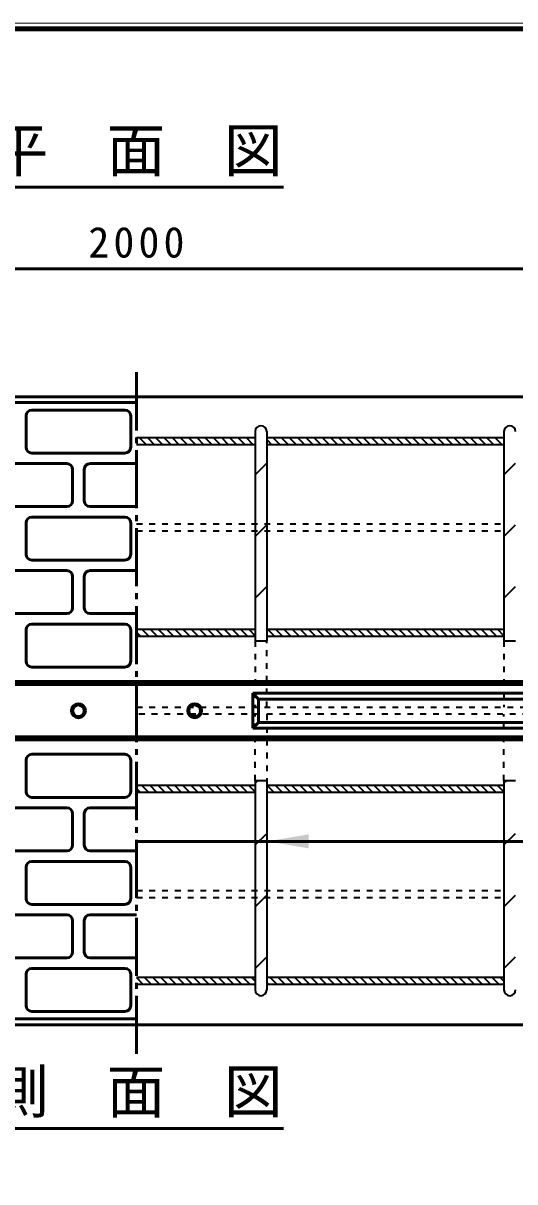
# Model space of a CAD drawing. Units: millimetres, scale not verified. Extents: x 100 to 4105, y 100 to 2870.
# Drawn here: x 2838 to 3261, y 1874 to 2870 of the extents above; entities that cross this region are included whole.
import ezdxf
from ezdxf.enums import TextEntityAlignment as Align

# ---------------------------------------------------------------- set-up
doc = ezdxf.new("R2010")
doc.units = ezdxf.units.MM
doc.header["$LTSCALE"] = 5
doc.linetypes.add('USER1', pattern=[2.2, 1, -1.2])
doc.linetypes.add('USER2', pattern=[13.4, 10, -1.2, 1, -1.2])
doc.layers.add('V-nasSTD', color=7, linetype='Continuous', lineweight=50)
doc.styles.add('ＭＳ ゴシック', font='')
doc.styles.get('ＭＳ ゴシック').set_extended_font_data('MS Gothic')

msp = doc.modelspace()

# ---------------------------------------------------------------- hatches: boundary and pattern name
at = {"layer": 'V-nasSTD'}
msp.add_hatch(color=256, dxfattribs=at).paths.add_polyline_path([(3084, 2172.565), (3048, 2166.565), (3084, 2160.565)])

# ---------------------------------------------------------------- linework, layer by layer
at = {"layer": 'V-nasSTD', "lineweight": 100}
msp.add_line((4100, 2865), (105, 2865), dxfattribs=at)
at = {"layer": 'V-nasSTD'}
for p, q in [((2809.597, 2728.887), (3062.403, 2728.887)), ((1936, 2658.887), (3936, 2658.887)), ((3936, 2548.887), (1936, 2548.887)), ((1936, 2543.887), (2936, 2543.887)), ((2841, 2505.387), (2841, 2532.387)), ((2846, 2537.387), (2926, 2537.387)), ((2931, 2532.387), (2931, 2505.387)), ((2926, 2500.387), (2846, 2500.387)), ((2796, 2491.387), (2876, 2491.387)), ((2896, 2491.387), (2936, 2491.387)), ((2881, 2486.387), (2881, 2459.387)), ((2891, 2459.387), (2891, 2486.387)), ((2876, 2454.387), (2796, 2454.387)), ((2936, 2454.387), (2896, 2454.387)), ((2846, 2445.387), (2926, 2445.387)), ((2841, 2413.387), (2841, 2440.387)), ((2931, 2440.387), (2931, 2413.387)), ((2926, 2408.387), (2846, 2408.387)), ((2796, 2399.387), (2876, 2399.387)), ((2881, 2394.387), (2881, 2367.387)), ((2891, 2367.387), (2891, 2394.387)), ((2896, 2399.387), (2936, 2399.387)), ((2876, 2362.387), (2796, 2362.387)), ((2936, 2362.387), (2896, 2362.387)), ((2926, 2353.387), (2846, 2353.387)), ((2841, 2348.387), (2841, 2321.387)), ((2931, 2321.387), (2931, 2348.387)), ((2846, 2316.387), (2926, 2316.387)), ((3936, 2303.887), (1936, 2303.887)), ((3936, 2301.387), (1936, 2301.387)), ((3836, 2293.887), (3036, 2293.887)), ((3036, 2293.887), (3036, 2263.887)), ((3041, 2288.887), (3036, 2293.887)), ((3831, 2288.887), (3041, 2288.887)), ((3041, 2288.887), (3041, 2268.887)), ((3041, 2268.887), (3036, 2263.887)), ((3836, 2263.887), (3036, 2263.887)), ((3831, 2268.887), (3041, 2268.887)), ((3936, 2256.387), (1936, 2256.387)), ((3936, 2253.887), (1936, 2253.887)), ((2846, 2241.387), (2926, 2241.387)), ((2841, 2209.387), (2841, 2236.387)), ((2931, 2236.387), (2931, 2209.387)), ((2926, 2204.387), (2846, 2204.387)), ((2876, 2195.387), (2796, 2195.387)), ((2936, 2195.387), (2896, 2195.387)), ((2881, 2163.387), (2881, 2190.387)), ((2891, 2190.387), (2891, 2163.387)), ((2936, 2166.565), (4036, 2166.565)), ((2796, 2158.387), (2876, 2158.387)), ((2896, 2158.387), (2936, 2158.387)), ((2841, 2144.387), (2841, 2117.387)), ((2926, 2149.387), (2846, 2149.387)), ((2931, 2117.387), (2931, 2144.387)), ((2846, 2112.387), (2926, 2112.387)), ((2876, 2103.387), (2796, 2103.387)), ((2936, 2103.387), (2896, 2103.387)), ((2881, 2071.387), (2881, 2098.387)), ((2891, 2098.387), (2891, 2071.387)), ((2796, 2066.387), (2876, 2066.387)), ((2896, 2066.387), (2936, 2066.387)), ((2841, 2052.387), (2841, 2025.387)), ((2926, 2057.387), (2846, 2057.387)), ((2931, 2025.387), (2931, 2052.387)), ((1936, 2013.887), (2936, 2013.887)), ((2846, 2020.387), (2926, 2020.387)), ((1936, 2008.887), (3936, 2008.887)), ((2809.597, 1919.655), (3062.403, 1919.655))]:
    msp.add_line(p, q, dxfattribs=at)
at = {"layer": 'V-nasSTD', "linetype": 'USER2'}
msp.add_line((2936, 1983.887), (2936, 2573.887), dxfattribs=at)
at = {"layer": 'V-nasSTD', "lineweight": 35}
for p, q in [((2936, 2513.887), (3038, 2513.887)), ((2938.221, 2513.887), (2944.221, 2507.887)), ((2945.292, 2513.887), (2951.292, 2507.887)), ((2952.364, 2513.887), (2958.364, 2507.887)), ((2959.435, 2513.887), (2965.435, 2507.887)), ((2966.506, 2513.887), (2972.506, 2507.887)), ((2973.577, 2513.887), (2979.577, 2507.887)), ((2980.648, 2513.887), (2986.648, 2507.887)), ((2987.719, 2513.887), (2993.719, 2507.887)), ((2994.79, 2513.887), (3000.79, 2507.887)), ((3001.861, 2513.887), (3007.861, 2507.887)), ((3008.932, 2513.887), (3014.932, 2507.887)), ((3016.003, 2513.887), (3022.003, 2507.887)), ((3023.074, 2513.887), (3029.074, 2507.887)), ((3030.145, 2513.887), (3036.145, 2507.887)), ((3037.216, 2513.887), (3038, 2513.103)), ((3038, 2518.887), (3038, 2338.887)), ((3048, 2518.887), (3048, 2338.887)), ((3048, 2513.887), (3252, 2513.887)), ((3048, 2512.042), (3052.155, 2507.887)), ((3053.226, 2513.887), (3059.226, 2507.887)), ((3060.298, 2513.887), (3066.298, 2507.887)), ((3067.369, 2513.887), (3073.369, 2507.887)), ((3074.44, 2513.887), (3080.44, 2507.887)), ((3081.511, 2513.887), (3087.511, 2507.887)), ((3088.582, 2513.887), (3094.582, 2507.887)), ((3095.653, 2513.887), (3101.653, 2507.887)), ((3102.724, 2513.887), (3108.724, 2507.887)), ((3109.795, 2513.887), (3115.795, 2507.887)), ((3116.866, 2513.887), (3122.866, 2507.887)), ((3123.937, 2513.887), (3129.937, 2507.887)), ((3131.008, 2513.887), (3137.008, 2507.887)), ((3138.079, 2513.887), (3144.079, 2507.887)), ((3145.15, 2513.887), (3151.15, 2507.887)), ((3152.221, 2513.887), (3158.221, 2507.887)), ((3159.292, 2513.887), (3165.292, 2507.887)), ((3166.364, 2513.887), (3172.364, 2507.887)), ((3173.435, 2513.887), (3179.435, 2507.887)), ((3180.506, 2513.887), (3186.506, 2507.887)), ((3187.577, 2513.887), (3193.577, 2507.887)), ((3194.648, 2513.887), (3200.648, 2507.887)), ((3201.719, 2513.887), (3207.719, 2507.887)), ((3208.79, 2513.887), (3214.79, 2507.887)), ((3215.861, 2513.887), (3221.861, 2507.887)), ((3222.932, 2513.887), (3228.932, 2507.887)), ((3230.003, 2513.887), (3236.003, 2507.887)), ((3237.074, 2513.887), (3243.074, 2507.887)), ((3244.145, 2513.887), (3250.145, 2507.887)), ((3251.216, 2513.887), (3252, 2513.103)), ((3252, 2518.887), (3252, 2338.887)), ((2936, 2509.037), (2937.15, 2507.887)), ((2936, 2507.887), (3038, 2507.887)), ((3048, 2507.887), (3252, 2507.887)), ((3038, 2481.639), (3048, 2491.639)), ((3252, 2481.639), (3262, 2491.639)), ((3038, 2428.606), (3048, 2438.606)), ((3252, 2428.606), (3262, 2438.606)), ((3038, 2375.573), (3048, 2385.573)), ((3252, 2375.573), (3262, 2385.573)), ((2936, 2348.887), (3038, 2348.887)), ((2936, 2346.402), (2939.516, 2342.887)), ((2936, 2342.887), (3038, 2342.887)), ((2940.587, 2348.887), (2946.587, 2342.887)), ((2947.658, 2348.887), (2953.658, 2342.887)), ((2954.729, 2348.887), (2960.729, 2342.887)), ((2961.8, 2348.887), (2967.8, 2342.887)), ((2968.871, 2348.887), (2974.871, 2342.887)), ((2975.942, 2348.887), (2981.942, 2342.887)), ((2983.013, 2348.887), (2989.013, 2342.887)), ((2990.084, 2348.887), (2996.084, 2342.887)), ((2997.155, 2348.887), (3003.155, 2342.887)), ((3004.226, 2348.887), (3010.226, 2342.887)), ((3011.298, 2348.887), (3017.298, 2342.887)), ((3018.369, 2348.887), (3024.369, 2342.887)), ((3025.44, 2348.887), (3031.44, 2342.887)), ((3032.511, 2348.887), (3038, 2343.397)), ((3048, 2348.887), (3252, 2348.887)), ((3048, 2342.887), (3252, 2342.887)), ((3048.521, 2348.887), (3054.521, 2342.887)), ((3055.592, 2348.887), (3061.592, 2342.887)), ((3062.663, 2348.887), (3068.663, 2342.887)), ((3069.734, 2348.887), (3075.734, 2342.887)), ((3076.805, 2348.887), (3082.805, 2342.887)), ((3083.876, 2348.887), (3089.876, 2342.887)), ((3090.947, 2348.887), (3096.947, 2342.887)), ((3098.018, 2348.887), (3104.018, 2342.887)), ((3105.089, 2348.887), (3111.089, 2342.887)), ((3112.16, 2348.887), (3118.16, 2342.887)), ((3119.231, 2348.887), (3125.231, 2342.887)), ((3126.303, 2348.887), (3132.303, 2342.887)), ((3133.374, 2348.887), (3139.374, 2342.887)), ((3140.445, 2348.887), (3146.445, 2342.887)), ((3147.516, 2348.887), (3153.516, 2342.887)), ((3154.587, 2348.887), (3160.587, 2342.887)), ((3161.658, 2348.887), (3167.658, 2342.887)), ((3168.729, 2348.887), (3174.729, 2342.887)), ((3175.8, 2348.887), (3181.8, 2342.887)), ((3182.871, 2348.887), (3188.871, 2342.887)), ((3189.942, 2348.887), (3195.942, 2342.887)), ((3197.013, 2348.887), (3203.013, 2342.887)), ((3204.084, 2348.887), (3210.084, 2342.887)), ((3211.155, 2348.887), (3217.155, 2342.887)), ((3218.226, 2348.887), (3224.226, 2342.887)), ((3225.298, 2348.887), (3231.298, 2342.887)), ((3232.369, 2348.887), (3238.369, 2342.887)), ((3239.44, 2348.887), (3245.44, 2342.887)), ((3246.511, 2348.887), (3252, 2343.397)), ((3038, 2338.887), (3048, 2338.887)), ((3252, 2338.887), (3262, 2338.887)), ((2936, 2214.887), (3038, 2214.887)), ((2936, 2212.052), (2939.165, 2208.887)), ((2940.237, 2214.887), (2946.237, 2208.887)), ((2947.308, 2214.887), (2953.308, 2208.887)), ((2954.379, 2214.887), (2960.379, 2208.887)), ((2961.45, 2214.887), (2967.45, 2208.887)), ((2968.521, 2214.887), (2974.521, 2208.887)), ((2975.592, 2214.887), (2981.592, 2208.887)), ((2982.663, 2214.887), (2988.663, 2208.887)), ((2989.734, 2214.887), (2995.734, 2208.887)), ((2996.805, 2214.887), (3002.805, 2208.887)), ((3003.876, 2214.887), (3009.876, 2208.887)), ((3010.947, 2214.887), (3016.947, 2208.887)), ((3018.018, 2214.887), (3024.018, 2208.887)), ((3025.089, 2214.887), (3031.089, 2208.887)), ((3032.16, 2214.887), (3038, 2209.047)), ((3038, 2218.887), (3038, 2038.887)), ((3038, 2218.887), (3048, 2218.887)), ((3038, 2216.474), (3040.412, 2218.887)), ((3048, 2218.887), (3048, 2038.887)), ((3048, 2214.887), (3252, 2214.887)), ((3048.171, 2214.887), (3054.171, 2208.887)), ((3055.242, 2214.887), (3061.242, 2208.887)), ((3062.313, 2214.887), (3068.313, 2208.887)), ((3069.384, 2214.887), (3075.384, 2208.887)), ((3076.455, 2214.887), (3082.455, 2208.887)), ((3083.526, 2214.887), (3089.526, 2208.887)), ((3090.597, 2214.887), (3096.597, 2208.887)), ((3097.668, 2214.887), (3103.668, 2208.887)), ((3104.739, 2214.887), (3110.739, 2208.887)), ((3111.81, 2214.887), (3117.81, 2208.887)), ((3118.881, 2214.887), (3124.881, 2208.887)), ((3125.952, 2214.887), (3131.952, 2208.887)), ((3133.023, 2214.887), (3139.023, 2208.887)), ((3140.094, 2214.887), (3146.094, 2208.887)), ((3147.165, 2214.887), (3153.165, 2208.887)), ((3154.237, 2214.887), (3160.237, 2208.887)), ((3161.308, 2214.887), (3167.308, 2208.887)), ((3168.379, 2214.887), (3174.379, 2208.887)), ((3175.45, 2214.887), (3181.45, 2208.887)), ((3182.521, 2214.887), (3188.521, 2208.887)), ((3189.592, 2214.887), (3195.592, 2208.887)), ((3196.663, 2214.887), (3202.663, 2208.887)), ((3203.734, 2214.887), (3209.734, 2208.887)), ((3210.805, 2214.887), (3216.805, 2208.887)), ((3217.876, 2214.887), (3223.876, 2208.887)), ((3224.947, 2214.887), (3230.947, 2208.887)), ((3232.018, 2214.887), (3238.018, 2208.887)), ((3239.089, 2214.887), (3245.089, 2208.887)), ((3246.16, 2214.887), (3252, 2209.047)), ((3252, 2218.887), (3252, 2038.887)), ((3252, 2218.887), (3262, 2218.887)), ((3252, 2216.474), (3254.412, 2218.887)), ((2936, 2208.887), (3038, 2208.887)), ((3048, 2208.887), (3252, 2208.887)), ((3038, 2163.441), (3048, 2173.441)), ((3252, 2163.441), (3262, 2173.441)), ((3038, 2110.408), (3048, 2120.408)), ((3252, 2110.408), (3262, 2120.408)), ((3038, 2057.375), (3048, 2067.375)), ((3252, 2057.375), (3262, 2067.375)), ((2936, 2049.887), (3038, 2049.887)), ((2936, 2049.418), (2941.531, 2043.887)), ((2936, 2043.887), (3038, 2043.887)), ((2942.602, 2049.887), (2948.602, 2043.887)), ((2949.673, 2049.887), (2955.673, 2043.887)), ((2956.744, 2049.887), (2962.744, 2043.887)), ((2963.815, 2049.887), (2969.815, 2043.887)), ((2970.886, 2049.887), (2976.886, 2043.887)), ((2977.957, 2049.887), (2983.957, 2043.887)), ((2985.028, 2049.887), (2991.028, 2043.887)), ((2992.099, 2049.887), (2998.099, 2043.887)), ((2999.171, 2049.887), (3005.171, 2043.887)), ((3006.242, 2049.887), (3012.242, 2043.887)), ((3013.313, 2049.887), (3019.313, 2043.887)), ((3020.384, 2049.887), (3026.384, 2043.887)), ((3027.455, 2049.887), (3033.455, 2043.887)), ((3034.526, 2049.887), (3038, 2046.413)), ((3048, 2049.887), (3252, 2049.887)), ((3048, 2045.352), (3049.465, 2043.887)), ((3048, 2043.887), (3252, 2043.887)), ((3050.536, 2049.887), (3056.536, 2043.887)), ((3057.607, 2049.887), (3063.607, 2043.887)), ((3064.678, 2049.887), (3070.678, 2043.887)), ((3071.749, 2049.887), (3077.749, 2043.887)), ((3078.82, 2049.887), (3084.82, 2043.887)), ((3085.891, 2049.887), (3091.891, 2043.887)), ((3092.962, 2049.887), (3098.962, 2043.887)), ((3100.033, 2049.887), (3106.033, 2043.887)), ((3107.105, 2049.887), (3113.105, 2043.887)), ((3114.176, 2049.887), (3120.176, 2043.887)), ((3121.247, 2049.887), (3127.247, 2043.887)), ((3128.318, 2049.887), (3134.318, 2043.887)), ((3135.389, 2049.887), (3141.389, 2043.887)), ((3142.46, 2049.887), (3148.46, 2043.887)), ((3149.531, 2049.887), (3155.531, 2043.887)), ((3156.602, 2049.887), (3162.602, 2043.887)), ((3163.673, 2049.887), (3169.673, 2043.887)), ((3170.744, 2049.887), (3176.744, 2043.887)), ((3177.815, 2049.887), (3183.815, 2043.887)), ((3184.886, 2049.887), (3190.886, 2043.887)), ((3191.957, 2049.887), (3197.957, 2043.887)), ((3199.028, 2049.887), (3205.028, 2043.887)), ((3206.099, 2049.887), (3212.099, 2043.887)), ((3213.171, 2049.887), (3219.171, 2043.887)), ((3220.242, 2049.887), (3226.242, 2043.887)), ((3227.313, 2049.887), (3233.313, 2043.887)), ((3234.384, 2049.887), (3240.384, 2043.887)), ((3241.455, 2049.887), (3247.455, 2043.887)), ((3248.526, 2049.887), (3252, 2046.413))]:
    msp.add_line(p, q, dxfattribs=at)
at = {"layer": 'V-nasSTD', "linetype": 'USER1', "lineweight": 35}
for p, q in [((2936, 2439.529), (3252, 2439.529)), ((2936, 2433.529), (3252, 2433.529)), ((3038, 2338.887), (3038, 2281.887)), ((3048, 2281.887), (3048, 2338.887)), ((3252, 2338.887), (3252, 2281.887)), ((2936, 2281.887), (3911, 2281.887)), ((3911, 2275.887), (2936, 2275.887)), ((3038, 2218.887), (3038, 2275.887)), ((3048, 2275.887), (3048, 2218.887)), ((3252, 2218.887), (3252, 2275.887)), ((2936, 2124.244), (3252, 2124.244)), ((2936, 2118.244), (3252, 2118.244))]:
    msp.add_line(p, q, dxfattribs=at)
at = {"layer": 'V-nasSTD', "lineweight": 13}
msp.add_lwpolyline([(100, 100), (100, 2870), (4105, 2870), (4105, 100)], close=True, dxfattribs=at)
at = {"layer": 'V-nasSTD'}
for centre, radius in [((2886, 2278.887), 6), ((2886, 2278.887), 5), ((2986, 2278.887), 6), ((2986, 2278.887), 5)]:
    msp.add_circle(centre, radius, dxfattribs=at)
for centre, start, end in [((2846, 2532.387), 90, 180), ((2926, 2532.387), 0, 90), ((2846, 2505.387), 180, 270), ((2926, 2505.387), 270, 0), ((2876, 2486.387), 0, 90), ((2896, 2486.387), 90, 180), ((2876, 2459.387), 270, 0), ((2896, 2459.387), 180, 270), ((2846, 2440.387), 90, 180), ((2926, 2440.387), 0, 90), ((2846, 2413.387), 180, 270), ((2926, 2413.387), 270, 0), ((2876, 2394.387), 0, 90), ((2896, 2394.387), 90, 180), ((2876, 2367.387), 270, 0), ((2896, 2367.387), 180, 270), ((2846, 2348.387), 90, 180), ((2926, 2348.387), 0, 90), ((2846, 2321.387), 180, 270), ((2926, 2321.387), 270, 0), ((2846, 2236.387), 90, 180), ((2926, 2236.387), 0, 90), ((2846, 2209.387), 180, 270), ((2926, 2209.387), 270, 0), ((2876, 2190.387), 0, 90), ((2896, 2190.387), 90, 180), ((2876, 2163.387), 270, 0), ((2896, 2163.387), 180, 270), ((2846, 2144.387), 90, 180), ((2926, 2144.387), 0, 90), ((2846, 2117.387), 180, 270), ((2926, 2117.387), 270, 0), ((2876, 2098.387), 0, 90), ((2896, 2098.387), 90, 180), ((2876, 2071.387), 270, 0), ((2896, 2071.387), 180, 270), ((2846, 2052.387), 90, 180), ((2926, 2052.387), 0, 90), ((2846, 2025.387), 180, 270), ((2926, 2025.387), 270, 0)]:
    msp.add_arc(centre, 5, start, end, dxfattribs=at)
at = {"layer": 'V-nasSTD', "lineweight": 35}
for centre, start, end in [((3043, 2518.887), 0, 180), ((3257, 2518.887), 0, 180), ((3043, 2038.887), 180, 0), ((3257, 2038.887), 180, 0)]:
    msp.add_arc(centre, 5, start, end, dxfattribs=at)

# ---------------------------------------------------------------- texts
at = {"layer": 'V-nasSTD', "style": 'ＭＳ ゴシック'}
for s, p in [('平\u3000面\u3000図', (2809.597, 2779.287)), ('側\u3000面\u3000図', (2809.597, 1970.055))]:
    msp.add_text(s, height=36.95, dxfattribs=at).set_placement(p, align=Align.TOP_LEFT)
at = {"layer": 'V-nasSTD', "insert": (2894.6, 2694.887), "char_height": 26.39, "attachment_point": 1, "style": 'ＭＳ ゴシック'}
msp.add_mtext('\\T1.2;2000', dxfattribs=at)

doc.saveas('drawing.dxf')
